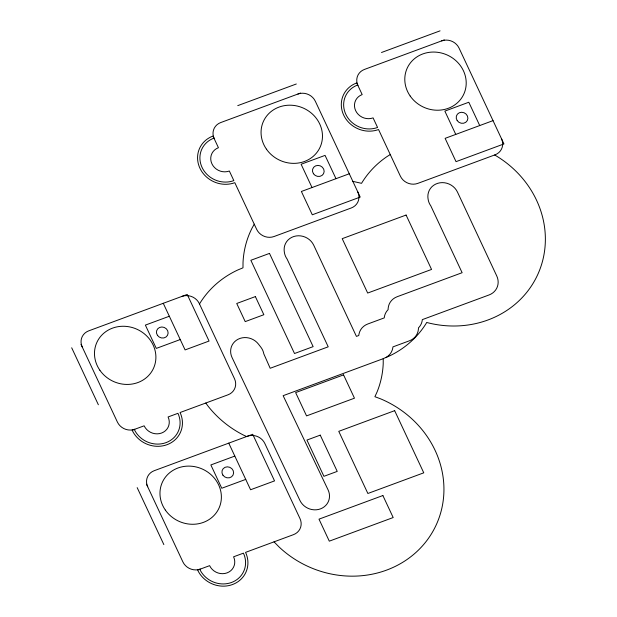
<?xml version="1.0" encoding="UTF-8"?>
<svg xmlns="http://www.w3.org/2000/svg" width="617" height="617" viewBox="0 0 617 617"><rect width="100%" height="100%" fill="white"/><g stroke="black" fill="none" stroke-linecap="round" stroke-linejoin="round"><path stroke-width="0.93" d="M199.507 304.004L200.031 303.07A99.368 91.331 24.9 0 1 237.815 269.976L242.99 267.824L243.021 262.549A99.368 91.331 24.9 0 1 252.106 228.005L254.25 224.202M390.26 154.566L387.067 156.541A99.368 91.331 24.9 0 0 362.102 182.393L361.577 183.334L352.862 181.367M385.864 357.521L386.55 357.143A15.718 14.446 24.9 0 0 392.79 347.988L392.929 346.893L409.395 340.808A15.718 14.446 24.9 0 0 418.434 328.954L418.457 327.866L419.198 327.079A15.718 14.446 24.9 0 0 422.182 320.724L422.313 319.629L489.088 294.941A15.718 14.446 24.9 0 0 496.77 276L457.475 192.095A15.718 14.446 24.9 0 0 439.898 182.817A15.718 14.446 24.9 0 0 427.866 196.715A25.366 23.315 24.9 0 0 428.09 199.029A15.718 14.446 24.9 0 0 430.789 205.839L462.125 272.706L397.178 296.715A15.718 14.446 24.9 0 0 388.132 308.569L388.116 309.657L387.376 310.444A15.718 14.446 24.9 0 0 384.391 316.799L384.26 317.894L367.794 323.987A15.718 14.446 24.9 0 0 358.917 334.422L358.786 335.517L356.425 336.388L313.737 245.234A15.718 14.446 24.9 0 0 296.16 235.956A15.718 14.446 24.9 0 0 284.128 249.846A25.366 23.315 24.9 0 0 284.352 252.168A15.718 14.446 24.9 0 0 287.052 258.978L328.213 346.816L270.184 368.272L263.814 353.842A15.718 14.446 24.9 0 0 260.798 347.132L258.407 344.055A15.718 14.446 24.9 0 0 238.131 339.211A15.718 14.446 24.9 0 0 232.023 357.467L299.947 500.487A15.718 14.446 24.9 0 0 320.539 508.855A15.718 14.446 24.9 0 0 328.067 489.852L283.141 395.682L383.234 358.678M237.761 105.63L296.314 83.989M381.499 52.499L440.052 30.85M300.564 93.051L220.709 122.567A13.35 12.271 24.9 0 0 214.184 138.648M444.302 39.912L364.446 69.436A13.35 12.271 24.9 0 0 357.922 85.516M349.291 173.77L301.381 191.478L312.295 214.785L360.205 197.078L315.333 101.257A13.35 12.271 24.9 0 0 297.903 94.031M493.029 120.631L445.119 138.347L456.032 161.654L503.942 143.938L459.071 48.126A13.35 12.271 24.9 0 0 441.641 40.899M169.328 316.243L145.373 325.105L156.286 348.412L180.241 339.551M234.815 456.086L210.86 464.948L221.773 488.255L245.736 479.394M246.623 436.535L243.892 435.286A99.368 91.331 24.9 0 1 208.091 406.179L205.793 403.024M494.618 154.983L495.644 155.546A99.368 91.331 24.9 0 1 539.165 271.241A99.368 91.331 24.9 0 1 427.843 322.768L426.717 322.436L426.193 323.377A99.368 91.331 24.9 0 1 388.409 356.464L383.234 358.616L383.211 363.891A99.368 91.331 24.9 0 1 377.095 391.911L374.905 396.708L380.273 398.705A99.368 91.331 24.9 0 1 429.27 537.183A99.368 91.331 24.9 0 1 279.115 547.017L274.025 541.849M479.717 125.552L468.804 102.245L444.849 111.106L455.762 134.413M335.987 178.691L325.066 155.384L301.111 164.238L312.025 187.545M163.266 303.302L185.092 349.916L209.055 341.054L187.221 294.44L88.732 330.851A13.35 12.271 24.9 0 0 82.215 346.931M228.753 443.137L250.587 489.751L274.542 480.898L252.708 434.283L154.227 470.694A13.35 12.271 24.9 0 0 147.702 486.774M81.004 344.34L117.384 422.036A13.35 12.271 24.9 0 0 134.822 429.255M146.491 484.183L182.871 561.871A13.35 12.271 24.9 0 0 200.309 569.098M71.688 347.787L98.365 404.76M137.175 487.631L163.852 544.603M357.683 84.999A24.325 22.359 24.9 0 0 345.798 114.299A24.325 22.359 24.9 0 0 377.573 127.464L373.084 117.886A13.35 12.271 24.9 0 1 355.647 110.659A13.35 12.271 24.9 0 1 362.171 94.578L356.711 82.925A26.693 24.533 24.9 0 0 343.669 115.086A26.693 24.533 24.9 0 0 378.545 129.539L400.371 176.154A13.35 12.271 24.9 0 0 417.809 183.38L494.996 154.844A13.35 12.271 24.9 0 0 501.521 138.763M213.945 138.131A24.325 22.359 24.9 0 0 202.06 167.438A24.325 22.359 24.9 0 0 233.835 180.604L229.347 171.025A13.35 12.271 24.9 0 1 211.909 163.798A13.35 12.271 24.9 0 1 218.433 147.718L212.973 136.064A26.693 24.533 24.9 0 0 199.931 168.225A26.693 24.533 24.9 0 0 234.807 182.678L256.633 229.293A13.35 12.271 24.9 0 0 274.071 236.512L351.258 207.975A13.35 12.271 24.9 0 0 357.783 191.895M134.29 429.455A24.325 22.359 24.9 0 0 166.058 442.62A24.325 22.359 24.9 0 0 177.943 413.321L168.094 416.961A13.35 12.271 24.9 0 1 161.569 433.041A13.35 12.271 24.9 0 1 144.139 425.815L132.161 430.242A26.693 24.533 24.9 0 0 167.03 444.695A26.693 24.533 24.9 0 0 180.071 412.526L227.982 394.818A13.35 12.271 24.9 0 0 234.506 378.738L199.337 303.633A13.35 12.271 24.9 0 0 181.899 296.407M199.777 569.298A24.325 22.359 24.9 0 0 231.545 582.463A24.325 22.359 24.9 0 0 243.43 553.156L233.581 556.804A13.35 12.271 24.9 0 1 227.056 572.885A13.35 12.271 24.9 0 1 209.626 565.658L197.648 570.085A26.693 24.533 24.9 0 0 232.516 584.538A26.693 24.533 24.9 0 0 245.558 552.369L293.468 534.661A13.35 12.271 24.9 0 0 299.993 518.581L264.824 443.476A13.35 12.271 24.9 0 0 247.386 436.25M269.482 253.402L250.857 260.289L294.51 353.518L313.143 346.631L269.482 253.402M406.094 215.048L342.211 238.663L367.678 293.052L431.561 269.436L406.094 215.048M255.369 296.592L236.735 303.479L245.219 321.611L263.852 314.724L255.369 296.592M343.553 374.881L295.636 392.589L306.549 415.897L354.466 398.189L343.553 374.881M320.246 435.139L306.934 440.06L323.917 476.316L337.229 471.396L320.246 435.139M394.656 410.667L338.764 431.337L367.871 493.484L423.763 472.823L394.656 410.667M382.879 495.536L318.997 519.152L329.301 541.163L393.183 517.547L382.879 495.536M457.182 120.593A5.931 5.453 24.9 0 0 467.293 120.57A5.931 5.453 24.9 0 0 461.647 112.271A5.931 5.453 24.9 0 0 457.182 120.593M410.189 96.036A31.143 28.629 24.9 0 0 463.22 95.326A31.143 28.629 24.9 0 0 433.095 52.052A31.143 28.629 24.9 0 0 410.189 96.036M313.451 173.732A5.931 5.453 24.9 0 0 323.555 173.701A5.931 5.453 24.9 0 0 317.909 165.402A5.931 5.453 24.9 0 0 313.451 173.732M266.451 149.175A31.143 28.629 24.9 0 0 319.483 148.466A31.143 28.629 24.9 0 0 289.358 105.191A31.143 28.629 24.9 0 0 266.451 149.175M157.42 335.309A5.931 5.453 24.9 0 0 167.531 335.278A5.931 5.453 24.9 0 0 161.878 326.987A5.931 5.453 24.9 0 0 157.42 335.309M99.877 370.246A31.143 28.629 24.9 0 0 152.908 369.537A31.143 28.629 24.9 0 0 122.783 326.262A31.143 28.629 24.9 0 0 99.877 370.246M222.907 475.152A5.931 5.453 24.9 0 0 233.018 475.121A5.931 5.453 24.9 0 0 227.372 466.83A5.931 5.453 24.9 0 0 222.907 475.152M165.364 510.089A31.143 28.629 24.9 0 0 218.395 509.38A31.143 28.629 24.9 0 0 188.27 466.105A31.143 28.629 24.9 0 0 165.364 510.089"/></g></svg>
